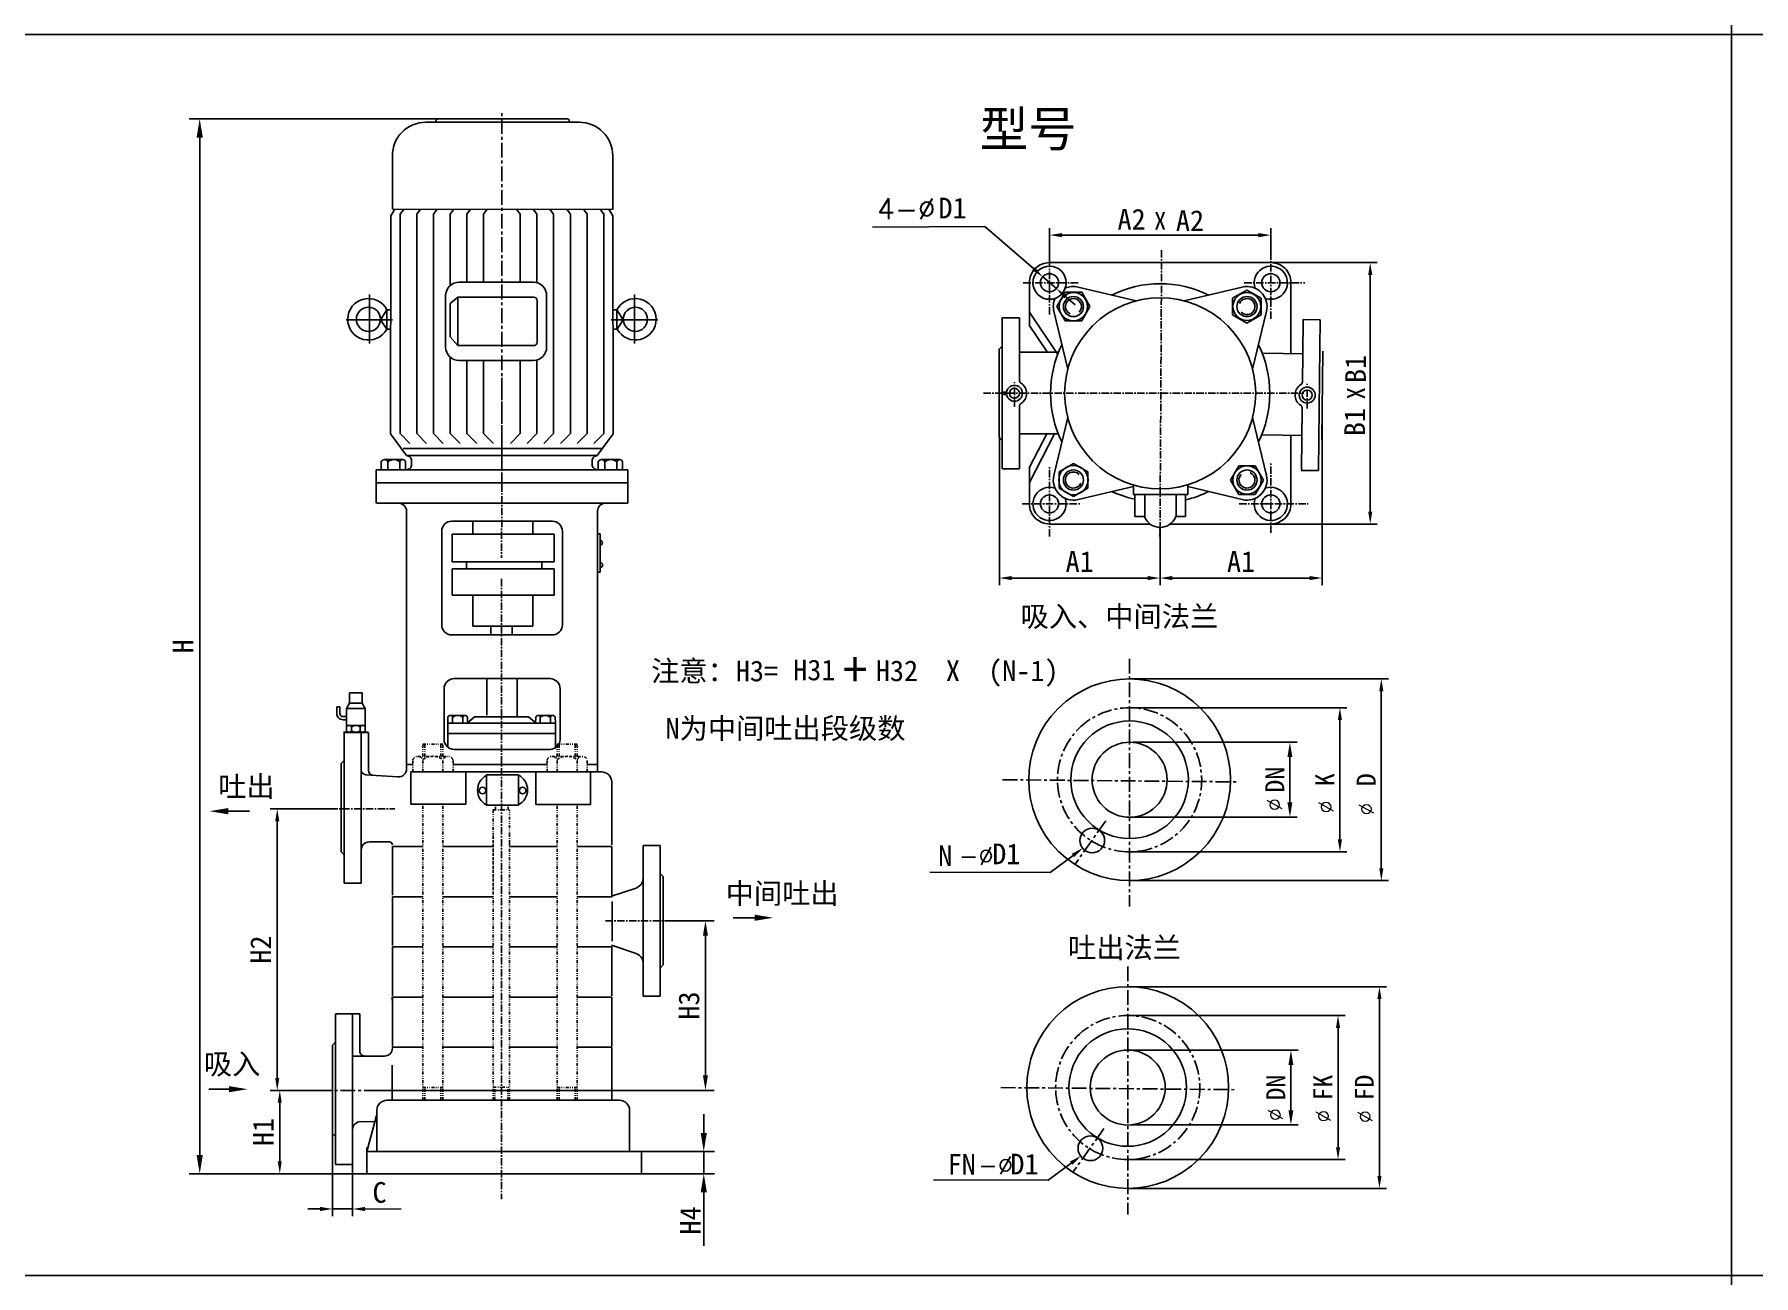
# Model space of a CAD drawing. Extents: x 1620 to 2878, y -792 to 791.
# Drawn here: x 2225.3 to 2516, y -582 to -372 of the extents above; entities that cross this region are included whole.
import ezdxf
from ezdxf.enums import TextEntityAlignment as Align

# ---------------------------------------------------------------- set-up
doc = ezdxf.new("R2010")
doc.units = 0
doc.header["$MEASUREMENT"] = 0
for name, pattern in [('CENTER', [2, 1.25, -0.25, 0.25, -0.25]), ('CENTERX2', [4, 2.5, -0.5, 0.5, -0.5]), ('DIVIDE', [1.25, 0.5, -0.25, 0, -0.25, 0, -0.25])]:
    doc.linetypes.add(name, pattern=pattern)
doc.layers.get('0').update_dxf_attribs({"linetype": 'CONTINUOUS'})
doc.layers.get('DEFPOINTS').update_dxf_attribs({"linetype": 'CONTINUOUS'})
for name, color, linetype in [('1', 7, 'CONTINUOUS'), ('1-CONT', 7, 'CONTINUOUS'), ('2-LCONT', 5, 'CONTINUOUS'), ('3-DIVIDE', 7, 'DIVIDE'), ('4', 4, 'CENTERX2'), ('4-CENTER', 4, 'CENTER'), ('8', 20, 'CONTINUOUS'), ('BZ', 7, 'CONTINUOUS')]:
    doc.layers.add(name, color=color, linetype=linetype)
doc.styles.add('HZTXT', font='txt.shx', dxfattribs={"bigfont": 'hztxt.shx'})
doc.styles.get("Standard").update_dxf_attribs({"font": 'SimSun.ttf', "width": 0.6})
doc.dimstyles.get("Standard").update_dxf_attribs({"dimtxt": 0.18, "dimasz": 0.18, "dimexe": 0.18, "dimexo": 0.0625, "dimgap": 0.09, "dimtad": 0, "dimtih": 1, "dimtoh": 1, "dimdec": 4, "dimzin": 0, "dimdsep": 46, "dimtxsty": 'Standard', "dimcen": 0.09, "dimadec": 0, "dimazin": 0, "dimtfac": 1, "dimtdec": 4, "dimtofl": 0, "dimtmove": 0, "dimatfit": 3, "dimfxl": 0, "dimtolj": 1, "dimtzin": 0, "dimarcsym": 0})

# ---------------------------------------------------------------- blocks, each defined once
blk = doc.blocks.new('*D4')
at = {"layer": '8', "color": 0, "lineweight": -2}
for p, q in [((2411.13, -491.74), (2438.87, -491.74)), ((2437.62, -501.92), (2437.62, -494.24)), ((2411.13, -504.42), (2438.87, -504.42))]:
    blk.add_line(p, q, dxfattribs=at)
at = {"layer": '8', "color": 0}
for points in [[(2437.2, -494.24), (2438.03, -494.24), (2437.62, -491.74)], [(2437.2, -501.92), (2438.03, -501.92), (2437.62, -504.42)]]:
    blk.add_solid(points, dxfattribs=at)
at = {"layer": 'DEFPOINTS', "color": 0}
for p in [(2410.51, -491.74), (2437.62, -491.74), (2410.51, -504.42)]:
    blk.add_point(p, dxfattribs=at)
blk = doc.blocks.new('*D5')
at = {"layer": '8', "color": 0, "lineweight": -2}
for p, q in [((2410.82, -543.82), (2439.04, -543.82)), ((2437.79, -553.99), (2437.79, -546.32)), ((2410.82, -556.49), (2439.04, -556.49))]:
    blk.add_line(p, q, dxfattribs=at)
at = {"layer": '8', "color": 0}
for points in [[(2437.37, -546.32), (2438.2, -546.32), (2437.79, -543.82)], [(2437.37, -553.99), (2438.2, -553.99), (2437.79, -556.49)]]:
    blk.add_solid(points, dxfattribs=at)
at = {"layer": 'DEFPOINTS', "color": 0}
for p in [(2410.19, -543.82), (2437.79, -543.82), (2410.19, -556.49)]:
    blk.add_point(p, dxfattribs=at)

msp = doc.modelspace()

# ---------------------------------------------------------------- linework, layer by layer
for p, q in [((2512.31876, -371.97458), (2215.31876, -371.97458)), ((2512.31876, -581.97458), (2512.31876, -371.97458)), ((2809.31876, -371.97458), (2512.31876, -371.97458)), ((2512.31876, -371.97458), (2512.31876, -581.97458)), ((2215.31876, -581.97458), (2512.31876, -581.97458)), ((2512.31876, -581.97458), (2215.31876, -581.97458)), ((2512.31876, -791.97458), (2512.31876, -581.97458)), ((2512.31876, -581.97458), (2809.31876, -581.97458))]:
    msp.add_line(p, q)
at = {"color": 1, "linetype": 'ByBlock'}
for p, q in [((2304.35955, -386.28208), (2251.4525, -386.28208)), ((2253.2525, -561.58209), (2253.2525, -389.43208)), ((2367.05303, -404.60804), (2386.02321, -404.45785)), ((2386.02321, -404.45785), (2394.23227, -411.60673)), ((2396.97042, -410.58926), (2396.97042, -404.73707)), ((2399.07042, -405.93707), (2432.29242, -405.93707)), ((2434.39242, -409.50651), (2434.39242, -404.73707)), ((2434.39242, -410.58926), (2452.40032, -410.58926)), ((2451.20032, -412.68926), (2451.20032, -452.71526)), ((2398.12491, -414.99665), (2395.81593, -412.98587)), ((2399.70857, -416.37578), (2401.29223, -417.75492)), ((2443.06168, -437.24959), (2443.06168, -465.15641)), ((2388.48554, -439.98102), (2388.48554, -465.15641)), ((2415.65051, -455.38081), (2415.65051, -465.15641)), ((2415.65051, -455.38081), (2415.65051, -465.15641)), ((2434.39242, -454.81526), (2452.40032, -454.81526)), ((2413.55051, -463.95641), (2390.58554, -463.95641)), ((2417.75051, -463.95641), (2440.96168, -463.95641)), ((2410.50998, -481.01592), (2454.2783, -481.01592)), ((2453.0783, -483.11592), (2453.0783, -513.04495)), ((2410.50998, -485.89149), (2447.27248, -485.89149)), ((2446.07248, -487.99149), (2446.07248, -508.16937)), ((2275.35453, -502.99517), (2265.16636, -502.99517)), ((2266.36636, -505.09517), (2266.36636, -548.52591)), ((2397.0736, -513.77423), (2400.93955, -510.8821)), ((2410.50998, -510.26937), (2447.27248, -510.26937)), ((2376.70186, -513.71758), (2397.0736, -513.77423)), ((2410.50998, -515.14495), (2454.2783, -515.14495)), ((2333.11572, -521.93488), (2340.23619, -521.93488)), ((2338.77819, -524.48638), (2338.77819, -548.07441)), ((2410.19246, -533.09034), (2453.96078, -533.09034)), ((2452.76078, -535.19034), (2452.76078, -565.11936)), ((2410.19246, -537.96591), (2446.95496, -537.96591)), ((2445.75496, -540.06591), (2445.75496, -560.24379)), ((2274.25851, -550.62591), (2265.16636, -550.62591)), ((2274.25851, -550.62591), (2265.59161, -550.62591)), ((2283.54452, -550.62591), (2340.23619, -550.62591)), ((2266.79161, -562.63209), (2266.79161, -552.72591)), ((2338.49526, -557.83528), (2338.49526, -554.68528)), ((2275.71426, -557.92809), (2275.71426, -571.89977)), ((2327.95152, -560.98528), (2340.29526, -560.98528)), ((2338.49526, -560.98528), (2338.49526, -564.73209)), ((2279.11626, -563.20119), (2279.11626, -571.89977)), ((2396.75607, -565.84864), (2400.62203, -562.95652)), ((2410.19246, -562.34379), (2446.95496, -562.34379)), ((2281.48784, -564.73209), (2251.4525, -564.73209)), ((2281.48784, -564.73209), (2265.59161, -564.73209)), ((2327.95152, -564.73209), (2340.29526, -564.73209)), ((2377.36518, -565.74638), (2396.75607, -565.84864)), ((2338.49526, -567.88209), (2338.49526, -576.91209)), ((2410.19246, -567.21936), (2453.96078, -567.21936)), ((2273.61426, -570.69977), (2271.51426, -570.69977)), ((2275.71426, -570.69977), (2279.11626, -570.69977)), ((2281.21626, -570.69977), (2287.2983, -570.7338))]:
    msp.add_line(p, q, dxfattribs=at)
for points in [[(2252.7275, -389.43208), (2253.7775, -389.43208), (2253.2525, -386.28208)], [(2399.07042, -405.58707), (2399.07042, -406.28707), (2396.97042, -405.93707)], [(2432.29242, -405.58707), (2432.29242, -406.28707), (2434.39242, -405.93707)], [(2394.46213, -411.34279), (2394.00241, -411.87068), (2395.81593, -412.98587)], [(2450.85032, -412.68926), (2451.55032, -412.68926), (2451.20032, -410.58926)], [(2399.93843, -416.11184), (2399.47871, -416.63973), (2398.12491, -414.99665)], [(2450.85032, -452.71526), (2451.55032, -452.71526), (2451.20032, -454.81526)], [(2390.58554, -463.60641), (2390.58554, -464.30641), (2388.48554, -463.95641)], [(2413.55051, -463.60641), (2413.55051, -464.30641), (2415.65051, -463.95641)], [(2417.75051, -463.60641), (2417.75051, -464.30641), (2415.65051, -463.95641)], [(2440.96168, -463.60641), (2440.96168, -464.30641), (2443.06168, -463.95641)], [(2452.7283, -483.11592), (2453.4283, -483.11592), (2453.0783, -481.01592)], [(2445.72248, -487.99149), (2446.42248, -487.99149), (2446.07248, -485.89149)], [(2266.01636, -505.09517), (2266.71636, -505.09517), (2266.36636, -502.99517)], [(2445.72248, -508.16937), (2446.42248, -508.16937), (2446.07248, -510.26937)], [(2400.72989, -510.60184), (2401.14921, -511.16236), (2402.62108, -509.62414)], [(2452.7283, -513.04495), (2453.4283, -513.04495), (2453.0783, -515.14495)], [(2338.35294, -524.48638), (2339.20344, -524.48638), (2338.77819, -521.93488)], [(2452.41078, -535.19034), (2453.11078, -535.19034), (2452.76078, -533.09034)], [(2445.40496, -540.06591), (2446.10496, -540.06591), (2445.75496, -537.96591)], [(2266.01636, -548.52591), (2266.71636, -548.52591), (2266.36636, -550.62591)], [(2338.35294, -548.07441), (2339.20344, -548.07441), (2338.77819, -550.62591)], [(2266.44161, -552.72591), (2267.14161, -552.72591), (2266.79161, -550.62591)], [(2337.97026, -557.83528), (2339.02026, -557.83528), (2338.49526, -560.98528)], [(2445.40496, -560.24379), (2446.10496, -560.24379), (2445.75496, -562.34379)], [(2252.7275, -561.58209), (2253.7775, -561.58209), (2253.2525, -564.73209)], [(2266.44161, -562.63209), (2267.14161, -562.63209), (2266.79161, -564.73209)], [(2400.41237, -562.67626), (2400.83169, -563.23677), (2402.30356, -561.69856)], [(2337.97026, -567.88209), (2339.02026, -567.88209), (2338.49526, -564.73209)], [(2452.41078, -565.11936), (2453.11078, -565.11936), (2452.76078, -567.21936)], [(2273.61426, -570.34977), (2273.61426, -571.04977), (2275.71426, -570.69977)], [(2281.21626, -570.34977), (2281.21626, -571.04977), (2279.11626, -570.69977)]]:
    msp.add_solid(points, dxfattribs=at)
at = {"layer": '1'}
for p, q in [((2293.17544, -386.62084), (2293.17544, -386.62084)), ((2315.42097, -386.28208), (2293.5142, -386.28208)), ((2315.75973, -386.62084), (2315.75973, -386.62084)), ((2291.48161, -386.84669), (2292.94959, -386.84669)), ((2317.45355, -386.84669), (2291.84384, -386.84669)), ((2317.45355, -386.84669), (2315.98557, -386.84669)), ((2285.83554, -392.49276), (2285.83554, -401.50747)), ((2323.09963, -392.49276), (2323.1181, -401.58069)), ((2285.59873, -402.7009), (2285.52387, -439.54216)), ((2285.59873, -402.7009), (2286.27228, -401.5661)), ((2323.1181, -401.58069), (2285.83554, -401.5661)), ((2287.75167, -401.5661), (2287.12857, -402.41145)), ((2287.12857, -402.41145), (2287.12857, -439.1502)), ((2290.57471, -401.5661), (2289.95161, -402.41145)), ((2289.95161, -402.41145), (2289.95161, -439.49889)), ((2293.39775, -401.5661), (2292.77464, -402.41145)), ((2292.77464, -402.41145), (2292.77464, -439.49889)), ((2296.22079, -401.5661), (2295.59768, -402.41145)), ((2295.59768, -402.41145), (2295.59768, -414.49828)), ((2299.04382, -401.5661), (2298.42072, -402.41145)), ((2298.42072, -402.41145), (2298.42072, -413.92133)), ((2301.86686, -401.5661), (2301.24375, -402.41145)), ((2301.24375, -402.41145), (2301.24375, -413.92133)), ((2306.84246, -401.5661), (2307.46557, -402.41145)), ((2307.46557, -402.41145), (2307.46557, -413.92133)), ((2309.6655, -401.5661), (2310.28861, -402.41145)), ((2310.28861, -402.41145), (2310.28861, -414.0097)), ((2312.48854, -401.5661), (2313.11164, -402.41145)), ((2313.11164, -402.41145), (2313.11164, -439.49889)), ((2315.31158, -401.5661), (2315.93468, -402.41145)), ((2315.93468, -402.41145), (2315.93468, -439.49889)), ((2318.13461, -401.5661), (2318.75772, -402.41145)), ((2318.75772, -402.41145), (2318.75772, -439.49889)), ((2320.95765, -401.5661), (2321.58075, -402.41145)), ((2321.58075, -402.41145), (2321.58075, -439.49889)), ((2323.12037, -402.7009), (2322.44683, -401.5661)), ((2323.12037, -402.7009), (2323.19524, -439.54216)), ((2309.66303, -413.92133), (2297.10537, -413.92133)), ((2284.91004, -418.57737), (2283.83366, -420.26678)), ((2284.91004, -418.57737), (2284.91004, -421.83014)), ((2285.58549, -418.57737), (2284.91004, -418.57737)), ((2294.84694, -416.17976), (2294.84694, -424.88496)), ((2296.89588, -416.42896), (2295.59768, -417.49848)), ((2295.59768, -417.49848), (2295.59768, -423.12959)), ((2296.89588, -416.42896), (2296.89588, -424.63576)), ((2309.75465, -416.42896), (2296.89588, -416.42896)), ((2310.31926, -416.99357), (2310.31926, -424.07115)), ((2311.92146, -416.17976), (2311.92146, -424.88496)), ((2323.13361, -418.57737), (2323.80907, -418.57737)), ((2323.80907, -418.57737), (2324.88544, -420.26678)), ((2323.80907, -418.57737), (2323.80907, -421.83014)), ((2283.83366, -420.26678), (2284.87158, -421.84957)), ((2324.88544, -420.26678), (2323.84753, -421.84957)), ((2285.58549, -421.84957), (2284.87158, -421.84957)), ((2296.89588, -424.63576), (2295.59768, -423.12959)), ((2323.13361, -421.84957), (2323.84753, -421.84957)), ((2295.59768, -426.56644), (2295.59768, -439.49889)), ((2309.75465, -424.63576), (2296.89588, -424.63576)), ((2309.66303, -427.14339), (2297.10537, -427.14339)), ((2298.42072, -427.14339), (2298.42072, -439.49889)), ((2301.24375, -427.14339), (2301.24375, -439.49889)), ((2307.46557, -427.14339), (2307.46557, -439.49889)), ((2310.28861, -427.05502), (2310.28861, -439.49889)), ((2287.12857, -438.4518), (2287.12857, -439.49889)), ((2285.52387, -439.54216), (2288.23637, -443.24472)), ((2287.12857, -439.49889), (2288.80604, -441.17862)), ((2289.95161, -439.49889), (2291.62908, -441.17862)), ((2292.77464, -439.49889), (2294.45212, -441.17862)), ((2295.59768, -439.49889), (2297.27515, -441.17862)), ((2298.42072, -439.49889), (2300.09819, -441.17862)), ((2301.24375, -439.49889), (2302.92123, -441.17862)), ((2307.46557, -439.49889), (2305.7881, -441.17862)), ((2310.28861, -439.49889), (2308.61113, -441.17862)), ((2313.11164, -439.49889), (2311.43417, -441.17862)), ((2315.93468, -439.49889), (2314.25721, -441.17862)), ((2318.75772, -439.49889), (2317.08024, -441.17862)), ((2321.58075, -439.49889), (2319.90328, -441.17862)), ((2323.19524, -439.54216), (2320.48273, -443.24472)), ((2321.3799, -442.02008), (2287.64059, -442.02008)), ((2320.48273, -443.24472), (2288.23637, -443.24472)), ((2411.12484, -449.84471), (2420.37151, -449.84471)), ((2411.18919, -449.84471), (2411.18919, -448.2248)), ((2411.38224, -453.55941), (2411.38224, -449.84471)), ((2413.09676, -453.55941), (2413.09676, -449.84471)), ((2418.36376, -449.84471), (2418.36376, -453.52324)), ((2419.98542, -453.55941), (2419.98542, -449.84471)), ((2420.37151, -449.84471), (2420.37151, -448.16617)), ((2299.45891, -454.33719), (2299.45891, -456.50496)), ((2309.59141, -456.50496), (2309.59141, -454.33719)), ((2413.09676, -453.55941), (2411.38224, -453.55941)), ((2419.98542, -453.55941), (2418.32293, -453.55941)), ((2295.96882, -456.50496), (2295.96882, -461.22826)), ((2313.19408, -461.22826), (2313.19408, -456.50496)), ((2313.19408, -456.55854), (2313.19408, -461.22826)), ((2298.35714, -461.22826), (2298.35714, -462.41896)), ((2311.09376, -461.22826), (2311.09376, -462.41896)), ((2295.96882, -462.41896), (2295.96882, -466.84156)), ((2313.19408, -462.41896), (2313.19408, -466.79236)), ((2313.19408, -466.84156), (2313.19408, -462.41896)), ((2299.45891, -466.84156), (2299.45891, -472.07796)), ((2309.59141, -472.07796), (2309.59141, -466.84156)), ((2295.87939, -473.57063), (2312.88939, -473.57063)), ((2299.45891, -472.07796), (2309.59141, -472.07796)), ((2302.49866, -472.07796), (2302.49866, -473.57063)), ((2306.11093, -472.07796), (2306.10856, -473.57063)), ((2288.87705, -496.7532), (2321.22429, -496.7532)), ((2288.9676, -502.20048), (2288.9676, -496.84507)), ((2298.23889, -502.20048), (2298.23889, -496.84507)), ((2310.08918, -502.26742), (2310.08918, -496.71119)), ((2319.36047, -502.26742), (2319.36047, -496.71119)), ((2301.72289, -497.22132), (2307.15939, -497.22132)), ((2301.72887, -502.37719), (2301.72887, -497.25749)), ((2307.15939, -497.22132), (2307.15939, -502.37719)), ((2288.9676, -502.20048), (2298.23889, -502.20048)), ((2307.15939, -502.37719), (2301.72887, -502.37719)), ((2319.36047, -502.26742), (2310.08918, -502.26742)), ((2328.24968, -509.17738), (2328.24968, -534.69238)), ((2323.007, -518.66357), (2323.007, -525.39053)), ((2276.22456, -537.68619), (2280.32985, -537.68619)), ((2285.82547, -546.35596), (2285.82547, -552.3023)), ((2284.91856, -552.3023), (2324.24321, -552.3023)), ((2281.48784, -560.98528), (2283.23814, -554.51533)), ((2325.94421, -554.0033), (2325.94421, -561.10004)), ((2281.48784, -560.27467), (2281.48784, -564.73209))]:
    msp.add_line(p, q, dxfattribs=at)
at = {"layer": '1', "extrusion": (0, 0, -1)}
for centre, major_axis, start_param, end_param in [((2292.94959, -386.62084), (-0.1597, 0.1597), 2.35619449, 3.926990817), ((2293.5142, -386.62084), (-0.23954, 0.23954), 5.497787144, 7.068583471), ((2315.42097, -386.62084), (-0.23954, 0.23954), 0.785398163, 2.35619449), ((2315.98557, -386.62084), (0.1597, 0.1597), 2.35619449, 3.926990817), ((2291.48161, -392.49276), (-3.99238, 3.99238), 5.497787144, 7.068583471), ((2317.45355, -392.49276), (-3.99238, 3.99238), 0.785398163, 2.35619449), ((2297.10537, -416.17976), (-1.59695, 1.59695), 5.497787144, 7.068583471), ((2309.66303, -416.17976), (-1.59695, 1.59695), 0.785398163, 2.35619449), ((2281.7907, -420.17703), (-2.47883, 2.47883), 2.85355283, 8.165526849), ((2326.9284, -420.17703), (-2.47883, 2.47883), 5.971640092, 11.283614111), ((2297.10537, -424.88496), (-1.59695, 1.59695), 3.926990817, 5.497787144), ((2309.66303, -424.88496), (-1.59695, 1.59695), 2.35619449, 3.926990817), ((2415.67578, -452.54666), (-2.00413, 2.00413), 2.721594463, 5.132387171), ((2295.87939, -471.86963), (-1.20279, 1.20279), 3.926990817, 5.497787144), ((2312.88939, -471.86963), (-1.20279, 1.20279), 2.35619449, 3.926990817), ((2321.22429, -498.4542), (-1.20279, 1.20279), 0.785398163, 2.35619449), ((2303.09154, -499.83667), (2.01555, 2.01555), 2.854636821, 4.999344812), ((2305.8855, -499.79926), (1.98757, 1.98757), 5.968144909, 8.169022032), ((2284.91856, -554.0033), (-1.20279, 1.20279), 5.497787144, 7.068583471), ((2324.24321, -554.0033), (-1.20279, 1.20279), 0.785398163, 2.35619449)]:
    msp.add_ellipse(centre, major_axis=major_axis, ratio=1, start_param=start_param, end_param=end_param, dxfattribs=at)
for centre, major_axis in [((2281.7907, -420.17703), (1.44598, 1.44598)), ((2326.9284, -420.17703), (1.44598, 1.44598)), ((2410.50998, -498.08043), (-12.06643, 12.06643)), ((2410.50998, -498.08043), (7.02978, 7.02978)), ((2301.07581, -499.89721), (-0.39459, 0.39459)), ((2307.86382, -499.89721), (-0.39459, 0.39459)), ((2404.1952, -508.36148), (-1.47559, 1.47559)), ((2410.19246, -550.15485), (-12.06643, 12.06643)), ((2410.19246, -550.15485), (7.02978, 7.02978)), ((2403.87768, -560.4359), (-1.47559, 1.47559))]:
    msp.add_ellipse(centre, major_axis=major_axis, ratio=1, dxfattribs=at)
at = {"layer": '1'}
for centre, start_param, end_param in [((2309.75465, -416.99357), 5.497787144, 7.068583471), ((2309.75465, -424.07115), 3.926990817, 5.497787144)]:
    msp.add_ellipse(centre, major_axis=(0.39924, 0.39924), ratio=1, start_param=start_param, end_param=end_param, dxfattribs=at)
for centre in [(2410.50998, -498.08043), (2410.19246, -550.15485)]:
    msp.add_ellipse(centre, major_axis=(-4.48182, 4.48182), ratio=1, dxfattribs=at)
at = {"layer": '1-CONT'}
for p, q in [((2434.39242, -410.58926), (2396.97042, -410.58926)), ((2393.56842, -413.99126), (2393.56842, -421.20911)), ((2399.60715, -415.60293), (2398.20689, -418.02824)), ((2402.40765, -415.60293), (2399.60715, -415.60293)), ((2411.60865, -417.06442), (2401.7983, -414.71945)), ((2403.8079, -418.02824), (2402.40765, -415.60293)), ((2419.75419, -417.06442), (2429.56454, -414.71945)), ((2430.35544, -415.22773), (2427.93013, -416.62798)), ((2432.78075, -416.62798), (2430.35544, -415.22773)), ((2437.79442, -425.9892), (2437.79442, -413.99126)), ((2398.20689, -418.02824), (2399.60715, -420.45355)), ((2402.40765, -420.45355), (2403.8079, -418.02824)), ((2427.93013, -416.62798), (2427.93013, -419.42849)), ((2432.78075, -419.42849), (2432.78075, -416.62798)), ((2388.97572, -419.94476), (2391.86742, -419.94476)), ((2388.97572, -424.70756), (2388.97572, -419.94476)), ((2391.86742, -425.72816), (2391.86742, -419.94476)), ((2393.54028, -421.16686), (2396.55455, -425.69324)), ((2393.56842, -418.94592), (2398.34739, -426.12226)), ((2400.04358, -428.62949), (2397.69861, -418.81914)), ((2399.60715, -420.45355), (2402.40765, -420.45355)), ((2427.93013, -419.42849), (2430.35544, -420.82874)), ((2430.35544, -420.82874), (2432.78075, -419.42849)), ((2431.31926, -428.62949), (2433.66423, -418.81914)), ((2439.78425, -426.01284), (2439.85296, -420.22985)), ((2442.74446, -420.26421), (2439.85296, -420.22985)), ((2442.68787, -425.02667), (2442.74446, -420.26421)), ((2388.46542, -425.21786), (2388.97572, -424.70756)), ((2388.46542, -440.18666), (2388.46542, -425.21786)), ((2388.97572, -445.45976), (2388.97572, -424.70756)), ((2391.86742, -430.52329), (2391.86742, -425.72816)), ((2391.86742, -425.72816), (2398.50216, -425.72816)), ((2439.78425, -426.01284), (2433.14997, -425.93401)), ((2439.72727, -430.80763), (2439.78425, -426.01284)), ((2442.44129, -445.77741), (2442.68787, -425.02667)), ((2443.01421, -440.51074), (2443.19207, -425.543)), ((2389.204, -432.50614), (2389.69503, -432.50614)), ((2389.204, -432.89837), (2389.69503, -432.89837)), ((2391.86742, -445.28966), (2391.86742, -434.88123)), ((2439.55182, -445.57296), (2439.67549, -435.16526)), ((2400.04358, -436.77503), (2397.69861, -446.58538)), ((2431.31926, -436.77503), (2433.66423, -446.58538)), ((2388.46542, -440.18666), (2388.97572, -440.69696)), ((2391.86742, -439.52926), (2398.44318, -439.52926)), ((2391.86742, -445.45976), (2391.86742, -439.52926)), ((2393.54028, -445.30757), (2396.55455, -439.46099)), ((2393.56842, -447.81087), (2397.8733, -439.46099)), ((2439.62026, -439.81297), (2433.04497, -439.73484)), ((2437.79442, -451.41326), (2437.79442, -439.79128)), ((2283.94997, -445.61162), (2283.94997, -444.26531)), ((2284.51374, -443.92448), (2287.63614, -443.92448)), ((2288.0698, -445.61162), (2288.0698, -444.30874)), ((2289.08703, -444.77339), (2289.08703, -444.09522)), ((2319.63223, -444.09522), (2319.63223, -444.77339)), ((2320.64157, -445.61162), (2320.64157, -444.26531)), ((2321.20534, -443.92448), (2324.32774, -443.92448)), ((2324.7614, -445.61162), (2324.7614, -444.30874)), ((2401.0074, -444.57577), (2398.58209, -445.97603)), ((2403.43271, -445.97603), (2401.0074, -444.57577)), ((2283.12189, -445.62389), (2325.64689, -445.62389)), ((2283.12189, -447.87339), (2283.12189, -445.62389)), ((2288.80704, -445.61162), (2288.76367, -445.61162)), ((2325.64689, -451.27539), (2325.64689, -445.62389)), ((2388.97572, -445.45976), (2391.86742, -445.45976)), ((2393.56842, -445.253), (2393.56842, -451.41326)), ((2398.58209, -445.97603), (2398.58209, -448.77653)), ((2403.43271, -448.77653), (2403.43271, -445.97603)), ((2428.95519, -444.95097), (2427.55494, -447.37628)), ((2427.55494, -447.37628), (2428.95519, -449.80159)), ((2431.75569, -444.95097), (2428.95519, -444.95097)), ((2433.15595, -447.37628), (2431.75569, -444.95097)), ((2431.75569, -449.80159), (2433.15595, -447.37628)), ((2442.44129, -445.77741), (2439.5498, -445.74305)), ((2283.12189, -447.87339), (2298.43089, -447.87339)), ((2283.12189, -451.27539), (2283.12189, -447.87339)), ((2298.43089, -447.87339), (2310.33789, -447.87339)), ((2310.33789, -447.87339), (2325.64689, -447.87339)), ((2398.58209, -448.77653), (2401.0074, -450.17679)), ((2401.0074, -450.17679), (2403.43271, -448.77653)), ((2411.18919, -448.44036), (2401.7983, -450.68507)), ((2420.37151, -448.48766), (2429.56454, -450.68507)), ((2428.95519, -449.80159), (2431.75569, -449.80159)), ((2283.17387, -451.27539), (2325.64689, -451.27539)), ((2288.22489, -496.24058), (2288.22489, -452.63619)), ((2292.13719, -451.27539), (2298.43089, -451.27539)), ((2320.54389, -496.7532), (2320.54389, -452.63619)), ((2321.90469, -451.27539), (2325.64689, -451.27539)), ((2294.17839, -471.86963), (2294.17839, -456.03819)), ((2295.87939, -454.33719), (2310.33789, -454.33719)), ((2310.33789, -454.33719), (2312.88939, -454.33719)), ((2314.59039, -471.86963), (2314.59039, -456.03819)), ((2396.97042, -454.81526), (2413.9768, -454.81526)), ((2417.37475, -454.81526), (2434.39242, -454.81526)), ((2294.17839, -463.69269), (2294.17839, -459.27009)), ((2295.96882, -456.50496), (2302.00299, -456.50496)), ((2314.59039, -463.69269), (2314.59039, -459.27009)), ((2320.54389, -456.47977), (2320.96153, -456.47977)), ((2320.96153, -462.95234), (2320.96153, -456.47977)), ((2295.96882, -461.22826), (2302.00299, -461.22826)), ((2306.76579, -461.22826), (2313.19408, -461.22826)), ((2295.96882, -462.41896), (2313.19408, -462.41896)), ((2320.54389, -462.95234), (2320.96153, -462.95234)), ((2295.96882, -466.84156), (2313.19408, -466.84156)), ((2301.83289, -487.16649), (2301.83289, -480.97786)), ((2306.93589, -487.45795), (2306.93589, -480.97786)), ((2278.06877, -486.04028), (2278.55969, -485.13434)), ((2278.55969, -485.13434), (2278.55969, -483.37053)), ((2278.55969, -483.37053), (2280.74948, -483.37053)), ((2278.55969, -485.13434), (2280.74948, -485.13434)), ((2280.74948, -485.13434), (2280.74948, -483.37053)), ((2281.22048, -486.04028), (2280.74948, -485.13434)), ((2276.42679, -486.86046), (2276.42679, -485.77152)), ((2276.42679, -485.77152), (2276.96437, -485.77152)), ((2276.96437, -486.86046), (2276.96437, -485.77152)), ((2277.50195, -487.39804), (2278.06929, -487.39804)), ((2277.50195, -487.93562), (2278.06929, -487.93562)), ((2278.06877, -489.80026), (2278.06877, -486.04028)), ((2278.06877, -486.04028), (2281.22048, -486.04028)), ((2281.22048, -489.80026), (2281.22048, -486.04028)), ((2296.02898, -488.49111), (2296.02959, -487.40848)), ((2299.7379, -487.4554), (2298.4598, -488.49246)), ((2304.31657, -487.45796), (2299.7379, -487.4554)), ((2304.29261, -487.45795), (2308.87128, -487.45795)), ((2308.87128, -487.45795), (2310.1488, -488.49572)), ((2312.57961, -488.49572), (2312.57961, -487.4131)), ((2277.58066, -490.05787), (2281.71695, -490.05787)), ((2277.67869, -494.82099), (2277.67869, -490.05819)), ((2277.67869, -494.82099), (2277.67869, -490.05819)), ((2277.67869, -490.05819), (2281.78398, -490.05819)), ((2278.43374, -488.87431), (2280.85552, -488.87431)), ((2278.92465, -489.80026), (2278.92465, -489.12807)), ((2280.38452, -489.80026), (2280.38452, -489.12807)), ((2280.57039, -515.57319), (2280.57039, -490.05787)), ((2281.78398, -490.05819), (2281.78398, -496.50065)), ((2295.20664, -492.56474), (2295.20891, -488.49065)), ((2304.31721, -490.2283), (2295.20794, -490.22321)), ((2304.31681, -488.49573), (2295.20891, -488.49065)), ((2295.36909, -490.22829), (2296.71287, -490.22829)), ((2296.71287, -490.22829), (2298.4139, -490.22829)), ((2304.29042, -490.22829), (2313.39969, -490.22829)), ((2304.29179, -488.49572), (2313.39969, -488.49572)), ((2313.39969, -492.69265), (2313.39969, -488.49572)), ((2296.28457, -492.94989), (2312.50027, -492.94989)), ((2299.28139, -492.94989), (2300.98239, -492.94989)), ((2277.16839, -495.33129), (2277.67869, -494.82099)), ((2277.16839, -510.30009), (2277.16839, -495.33129)), ((2277.16839, -510.30009), (2277.16839, -495.33129)), ((2277.67869, -515.57319), (2277.67869, -494.82099)), ((2288.22489, -495.50139), (2289.29044, -495.50139)), ((2286.78344, -497.59899), (2281.29922, -497.27544)), ((2322.92529, -509.10939), (2322.92529, -498.4542)), ((2281.93119, -508.59909), (2285.33319, -508.59909)), ((2277.16839, -510.30009), (2277.67869, -510.81039)), ((2277.67869, -515.57319), (2277.67869, -510.81039)), ((2280.57039, -515.57319), (2280.57039, -509.95989)), ((2285.84349, -517.61439), (2285.84349, -509.35656)), ((2285.84349, -509.35656), (2290.99144, -509.35656)), ((2294.39344, -509.35656), (2302.90789, -509.35656)), ((2305.62949, -509.35656), (2313.70194, -509.35656)), ((2317.10394, -509.35656), (2322.92529, -509.35656)), ((2321.81964, -509.35656), (2322.92529, -509.35656)), ((2321.81964, -509.35656), (2322.92529, -509.35656)), ((2322.92529, -509.35656), (2322.92529, -517.61439)), ((2322.92529, -517.61439), (2322.92529, -509.35656)), ((2331.14138, -509.17738), (2328.24968, -509.17738)), ((2331.14138, -534.69238), (2331.14138, -509.17738)), ((2331.14138, -513.94018), (2331.14138, -509.17738)), ((2331.65168, -514.45048), (2331.14138, -513.94018)), ((2331.65168, -529.41928), (2331.65168, -514.45048)), ((2331.65168, -529.41928), (2331.65168, -514.45048)), ((2277.67869, -515.57319), (2280.57039, -515.57319)), ((2326.87338, -516.4586), (2322.91222, -517.78825)), ((2285.84349, -526.11939), (2285.84349, -517.86156)), ((2285.84349, -517.86156), (2290.99144, -517.86156)), ((2294.39344, -517.86156), (2302.90789, -517.86156)), ((2305.62949, -517.86156), (2313.70194, -517.86156)), ((2317.10394, -517.86156), (2322.92529, -517.86156)), ((2321.81964, -517.86156), (2322.92529, -517.86156)), ((2321.81964, -517.86156), (2322.92529, -517.86156)), ((2321.81964, -517.86156), (2322.92529, -517.86156)), ((2322.92529, -517.86156), (2322.92529, -517.93052)), ((2326.87338, -527.41116), (2322.91222, -526.0815)), ((2285.84349, -534.62439), (2285.84349, -526.36656)), ((2285.84349, -526.36656), (2290.99144, -526.36656)), ((2294.39344, -526.36656), (2302.90789, -526.36656)), ((2305.62949, -526.36656), (2313.70194, -526.36656)), ((2317.10394, -526.36656), (2322.92529, -526.36656)), ((2322.92529, -534.62439), (2322.92529, -526.36656)), ((2331.65168, -529.41928), (2331.14138, -529.92958)), ((2285.84349, -534.96459), (2285.84349, -534.82975)), ((2285.84349, -543.12939), (2285.84349, -534.87156)), ((2285.84349, -534.87156), (2290.99144, -534.87156)), ((2294.39344, -534.87156), (2302.90789, -534.87156)), ((2305.62949, -534.87156), (2313.70194, -534.87156)), ((2317.10394, -534.87156), (2322.92529, -534.87156)), ((2322.92529, -543.12939), (2322.92529, -534.87156)), ((2331.14138, -534.69238), (2328.24968, -534.69238)), ((2276.22456, -563.20119), (2276.22456, -537.68619)), ((2279.11626, -563.03109), (2279.11626, -537.68619)), ((2280.32985, -537.68619), (2280.32985, -543.97989)), ((2275.71426, -542.95929), (2276.22456, -542.44899)), ((2275.71426, -557.92809), (2275.71426, -542.95929)), ((2285.84349, -543.33475), (2290.99144, -543.33475)), ((2285.84349, -543.46959), (2285.84349, -543.33475)), ((2294.39344, -543.33475), (2302.90789, -543.33475)), ((2305.62949, -543.33475), (2313.70194, -543.33475)), ((2317.10394, -543.33475), (2322.92529, -543.33475)), ((2322.92529, -552.3023), (2322.92529, -543.33475)), ((2279.11626, -544.83039), (2284.48269, -544.83039)), ((2283.21756, -554.0033), (2283.21756, -560.98528)), ((2275.71426, -557.92809), (2276.22456, -558.43839)), ((2279.11626, -563.20119), (2279.11626, -557.27069)), ((2280.08751, -555.96685), (2282.86898, -555.87992)), ((2281.48784, -560.98528), (2327.95152, -560.98528)), ((2327.95152, -561.00413), (2327.95152, -564.73209)), ((2276.22456, -563.20119), (2279.11626, -563.20119)), ((2281.48784, -564.73209), (2327.95152, -564.73209))]:
    msp.add_line(p, q, dxfattribs=at)
at = {"layer": '1-CONT', "ltscale": 0.3}
for p, q in [((2285.07804, -445.62389), (2285.07804, -444.30874)), ((2287.11924, -445.62389), (2287.11924, -444.30874)), ((2321.76964, -445.62389), (2321.76964, -444.30874)), ((2323.81084, -445.62389), (2323.81084, -444.30874)), ((2311.69463, -447.87339), (2319.69339, -447.87339)), ((2302.00299, -456.50496), (2313.19408, -456.50496)), ((2302.00299, -461.22826), (2313.19408, -461.22826)), ((2296.28457, -480.97786), (2307.78639, -480.97786)), ((2307.78639, -480.97786), (2312.50027, -480.97786)), ((2294.58357, -482.67886), (2294.58357, -491.24889)), ((2314.20127, -482.67886), (2314.20127, -491.24889)), ((2295.21019, -488.49065), (2295.21647, -487.46532)), ((2298.17894, -487.21656), (2295.56127, -487.2151)), ((2297.76173, -488.49207), (2297.76798, -487.47148)), ((2298.54418, -488.49251), (2298.53905, -487.46718)), ((2310.06442, -488.49572), (2310.07012, -487.47039)), ((2310.43037, -487.21997), (2313.04804, -487.21997)), ((2310.84687, -488.49572), (2310.84119, -487.47512)), ((2313.39841, -488.49572), (2313.39271, -487.47039)), ((2298.4139, -490.22829), (2304.29042, -490.22829)), ((2288.22489, -495.50139), (2289.29044, -495.50139)), ((2296.09444, -495.50139), (2312.00094, -495.50139)), ((2318.80494, -495.50139), (2320.54389, -495.50139))]:
    msp.add_line(p, q, dxfattribs=at)
at = {"layer": '1-CONT', "extrusion": (0, 0, -1)}
for centre, major_axis, start_param, end_param in [((2396.97042, -413.99126), (-2.40558, 2.40558), 5.497787144, 7.068583471), ((2434.39242, -413.99126), (1.9846, 1.9846), 3.588621347, 8.977749268), ((2434.39242, -413.99126), (-2.40558, 2.40558), 0.785398163, 2.35619449), ((2401.0074, -418.02824), (-2.40558, 2.40558), 0.364666446, 1.020026098), ((2415.68142, -432.70226), (-13.1104, 13.1104), 0.326891735, 1.243904592), ((2430.35544, -418.02824), (-2.40558, 2.40558), 0.550770228, 2.590822425), ((2401.0074, -418.02824), (-2.40558, 2.40558), 5.263159209, 5.918518862), ((2415.68142, -432.70226), (-13.1104, 13.1104), 5.039280715, 5.956293572), ((2415.68142, -432.70226), (-13.1104, 13.1104), 1.897688062, 2.814700919), ((2392.37772, -430.52329), (0.36084, 0.36084), 2.91065865, 3.926990817), ((2392.37772, -430.52329), (0.36084, 0.36084), 2.91065865, 3.926990817), ((2391.02836, -432.70226), (1.45144, 1.45144), 6.052251304, 8.084915638), ((2439.21701, -430.80157), (0.36084, 0.36084), 0.797280405, 1.813612572), ((2439.21701, -430.80157), (0.36084, 0.36084), 0.797280405, 1.813612572), ((2392.37772, -434.88123), (0.36084, 0.36084), 3.926990817, 4.943322984), ((2439.16523, -435.1592), (0.36084, 0.36084), 6.064133545, 7.080465712), ((2286.09864, -445.47199), (1.09425, 1.09425), 4.777617855, 6.217956433), ((2287.59452, -444.40829), (0.34337, 0.34337), 4.133468624, 6.862105664), ((2322.79024, -445.47199), (1.09425, 1.09425), 4.777617855, 6.217956433), ((2324.28612, -444.40829), (0.34337, 0.34337), 4.133468624, 6.862105664), ((2401.0074, -447.37628), (-2.40558, 2.40558), 3.692362882, 5.732415079), ((2430.35544, -447.37628), (-2.40558, 2.40558), 2.121566555, 4.161618752), ((2396.97042, -451.41326), (1.9846, 1.9846), 0.447028693, 5.836156614), ((2416.62068, -428.3646), (-16.17271, 16.17271), 4.158078354, 4.338362986), ((2415.68142, -432.70226), (-13.1104, 13.1104), 3.468484389, 3.692718502), ((2434.39242, -451.41326), (1.9846, 1.9846), 5.159417674, 10.548545594), ((2286.86409, -452.63619), (0.96223, 0.96223), 5.497787144, 7.068583471), ((2321.90469, -452.63619), (-0.96223, 0.96223), 5.497787144, 7.068583471), ((2396.97042, -451.41326), (-2.40558, 2.40558), 3.926990817, 5.497787144), ((2434.39242, -451.41326), (-2.40558, 2.40558), 2.35619449, 3.926990817), ((2295.87939, -456.03819), (-1.20279, 1.20279), 5.497787144, 7.068583471), ((2312.88939, -456.03819), (-1.20279, 1.20279), 0.785398163, 2.35619449), ((2320.96042, -457.97827), (-0.27459, 0.27459), 0.788252171, 3.924136809), ((2320.96042, -461.73751), (0.29747, 0.29747), 5.500421612, 8.63674533), ((2277.50195, -486.86046), (0.38013, 0.38013), 2.35619449, 3.926990817), ((2298.1149, -487.68815), (0.33818, 0.33818), 4.397267978, 6.588302882), ((2310.49415, -487.6916), (0.33818, 0.33818), 4.407829324, 6.598864229), ((2312.96868, -487.6916), (0.33818, 0.33818), 4.396710059, 6.587744963), ((2278.49671, -489.35421), (0.34225, 0.34225), 4.413138822, 6.582435465), ((2279.65458, -490.03898), (-0.82539, 0.82539), 0.109849493, 1.460946834), ((2279.65458, -488.90675), (0.81583, 0.81583), 1.671219531, 3.041169449), ((2280.8025, -489.33989), (0.33134, 0.33134), 4.396043485, 6.599530802), ((2280.8025, -489.59541), (0.32915, 0.32915), 1.241094566, 3.471294414), ((2296.28457, -491.24889), (-1.20279, 1.20279), 3.926990817, 5.497787144), ((2281.41229, -496.39449), (-0.60139, 0.60139), 3.986296191, 5.497787144), ((2282.63448, -496.50065), (-0.60139, 0.60139), 3.986296191, 5.497787144), ((2286.86409, -496.24058), (0.96223, 0.96223), 0.785398163, 2.415499864), ((2285.33319, -509.10939), (0.36084, 0.36084), 5.497787144, 7.068583471), ((2284.48269, -543.46959), (0.96223, 0.96223), 0.785398163, 2.35619449), ((2281.18035, -543.97989), (-0.60139, 0.60139), 3.926990817, 5.497787144), ((2280.47706, -557.27069), (0.96223, 0.96223), 3.926990817, 5.46654731)]:
    msp.add_ellipse(centre, major_axis=major_axis, ratio=1, start_param=start_param, end_param=end_param, dxfattribs=at)
for centre, major_axis in [((2396.97042, -413.99126), (1.9846, 1.9846)), ((2396.97042, -413.99126), (-1.08251, 1.08251)), ((2434.39242, -413.99126), (-1.08251, 1.08251)), ((2415.68142, -432.70226), (11.42649, 11.42649)), ((2401.0074, -418.02824), (1.69047, 1.69047)), ((2430.35544, -418.02824), (1.66911, 1.66911)), ((2401.0074, -418.02824), (-1.20279, 1.20279)), ((2430.35544, -418.02824), (-1.20279, 1.20279)), ((2389.204, -432.70226), (0.13868, 0.13868)), ((2391.02836, -432.70226), (-0.95295, 0.95295)), ((2391.02836, -432.70226), (-0.95295, 0.95295)), ((2391.02836, -432.70226), (-0.95295, 0.95295)), ((2391.02836, -432.70226), (0.60139, 0.60139)), ((2440.54038, -432.99642), (-0.95295, 0.95295)), ((2440.54038, -432.99642), (-0.95295, 0.95295)), ((2440.54038, -432.99642), (-0.95295, 0.95295)), ((2401.0074, -447.37628), (-1.75059, 1.75059)), ((2430.35544, -447.37628), (1.6937, 1.6937)), ((2401.0074, -447.37628), (-1.20279, 1.20279)), ((2430.35544, -447.37628), (-1.20279, 1.20279)), ((2396.97042, -451.41326), (-1.08251, 1.08251)), ((2434.39242, -451.41326), (-1.08251, 1.08251))]:
    msp.add_ellipse(centre, major_axis=major_axis, ratio=1, dxfattribs=at)
at = {"layer": '1-CONT'}
for centre, major_axis, start_param, end_param in [((2440.54038, -432.99642), (-1.45144, 1.45144), 6.040369062, 8.073033396), ((2284.51401, -444.53057), (0.42857, 0.42857), 5.872504389, 8.264662552), ((2288.23653, -444.09522), (0.60139, 0.60139), 5.497787144, 7.068583471), ((2288.23653, -444.77339), (0.60139, 0.60139), 3.926990817, 5.497787144), ((2320.48273, -444.09522), (0.60139, 0.60139), 0.785398163, 2.35619449), ((2320.48273, -444.77339), (0.60139, 0.60139), 2.35619449, 3.926990817), ((2321.20561, -444.53057), (0.42857, 0.42857), 5.872504389, 8.264662552), ((2277.50195, -486.86046), (0.76025, 0.76025), 2.35619449, 3.926990817), ((2295.64037, -487.68677), (0.33818, 0.33818), 5.966948467, 8.157983371), ((2278.49671, -489.5813), (0.33991, 0.33991), 2.829130395, 5.024851239)]:
    msp.add_ellipse(centre, major_axis=major_axis, ratio=1, start_param=start_param, end_param=end_param, dxfattribs=at)
msp.add_ellipse((2440.54038, -432.99642), major_axis=(0.60139, 0.60139), ratio=1, dxfattribs=at)
at = {"layer": '1-CONT', "ltscale": 0.3, "extrusion": (0, 0, -1)}
for centre, major_axis, start_param, end_param in [((2296.28457, -482.67886), (-1.20279, 1.20279), 5.497787144, 7.068583471), ((2312.50027, -482.67886), (-1.20279, 1.20279), 0.785398163, 2.35619449), ((2296.91674, -488.75788), (1.09074, 1.09074), 4.914337482, 6.082352643), ((2311.69171, -488.762), (1.09074, 1.09074), 4.913779564, 6.081794724), ((2312.50027, -491.24889), (-1.20279, 1.20279), 2.35619449, 3.926990817), ((2281.93119, -509.95989), (0.96223, 0.96223), 3.926990817, 5.497787144), ((2326.40309, -514.66874), (1.30858, 1.30858), 0.851333695, 2.099250384), ((2326.40309, -529.20101), (1.30858, 1.30858), 5.75473125, 7.002647938)]:
    msp.add_ellipse(centre, major_axis=major_axis, ratio=1, start_param=start_param, end_param=end_param, dxfattribs=at)
at = {"layer": '2-LCONT', "extrusion": (0, 0, -1)}
for centre, start_param, end_param in [((2401.0074, -418.02824), 4.32968962, 9.424777961), ((2430.35544, -418.02824), 5.900485947, 10.995574288), ((2401.0074, -447.37628), 2.758893293, 7.853981634), ((2430.35544, -447.37628), 1.188096966, 6.283185307)]:
    msp.add_ellipse(centre, major_axis=(-0.96223, 0.96223), ratio=1, start_param=start_param, end_param=end_param, dxfattribs=at)
at = {"layer": '3-DIVIDE'}
for p, q in [((2290.0971, -494.12393), (2295.30735, -494.12393)), ((2290.99144, -494.12393), (2290.99144, -492.04766)), ((2290.99144, -492.04766), (2294.39344, -492.04766)), ((2291.33164, -494.12393), (2291.33164, -492.04766)), ((2294.05324, -494.12393), (2294.05324, -492.04766)), ((2294.39344, -494.12393), (2294.39344, -492.04766)), ((2312.8076, -494.12393), (2318.01785, -494.12393)), ((2313.70194, -494.12393), (2313.70194, -492.04766)), ((2313.70194, -492.04766), (2317.10394, -492.04766)), ((2314.04214, -494.12393), (2314.04214, -492.04766)), ((2316.76374, -494.12393), (2316.76374, -492.04766)), ((2317.10394, -494.12393), (2317.10394, -492.04766)), ((2289.29044, -496.7532), (2289.29044, -494.70126)), ((2290.99144, -496.7532), (2290.99144, -494.70126)), ((2294.39344, -496.7532), (2294.39344, -494.70126)), ((2296.09444, -496.7532), (2296.09444, -494.70126)), ((2312.00094, -496.7532), (2312.00094, -494.70126)), ((2313.70194, -496.7532), (2313.70194, -494.70126)), ((2317.10394, -496.7532), (2317.10394, -494.70126)), ((2318.80494, -496.7532), (2318.80494, -494.70126)), ((2290.99144, -552.3023), (2290.99144, -502.20048)), ((2294.39344, -552.3023), (2294.39344, -502.20048)), ((2303.261, -503.16996), (2303.261, -502.37719)), ((2305.40004, -503.16996), (2305.40004, -502.37719)), ((2313.70194, -552.3023), (2313.70194, -502.26742)), ((2317.10394, -552.3023), (2317.10394, -502.26742)), ((2302.90789, -516.72434), (2302.90789, -503.16996)), ((2302.90789, -503.16996), (2305.62949, -503.16996)), ((2305.62949, -509.17738), (2305.62949, -503.16996)), ((2302.90789, -552.3023), (2302.90789, -507.14192)), ((2305.62949, -552.3023), (2305.62949, -507.14192)), ((2285.82547, -534.85556), (2285.82547, -535.48166)), ((2294.39344, -550.13116), (2290.99144, -550.13116)), ((2291.33164, -552.3023), (2291.33164, -550.13116)), ((2294.05324, -552.3023), (2294.05324, -550.13116)), ((2302.90789, -550.11038), (2305.62949, -550.11038)), ((2303.16304, -552.35812), (2303.16304, -550.11038)), ((2305.37434, -552.35812), (2305.37434, -550.11038)), ((2317.10394, -550.13116), (2313.70194, -550.13116)), ((2314.04214, -552.3023), (2314.04214, -550.13116)), ((2316.76374, -552.3023), (2316.76374, -550.13116))]:
    msp.add_line(p, q, dxfattribs=at)
at = {"layer": '3-DIVIDE', "extrusion": (0, 0, -1)}
for centre, major_axis, start_param, end_param in [((2290.14094, -495.03739), (-0.64666, 0.64666), 5.874160722, 8.263006219), ((2292.69244, -496.88414), (-1.95683, 1.95683), 0.123441021, 1.447355306), ((2312.85144, -495.03739), (-0.64666, 0.64666), 5.874160722, 8.263006219), ((2315.40294, -496.88414), (-1.95683, 1.95683), 0.123441021, 1.447355306), ((2317.95444, -495.03557), (-0.64619, 0.64619), 5.87231025, 8.264856691)]:
    msp.add_ellipse(centre, major_axis=major_axis, ratio=1, start_param=start_param, end_param=end_param, dxfattribs=at)
at = {"layer": '3-DIVIDE'}
msp.add_ellipse((2295.24394, -495.03557), major_axis=(-0.64619, 0.64619), ratio=1, start_param=4.301513923, end_param=6.694060365, dxfattribs=at)
at = {"layer": '4'}
for p, q in [((2304.35955, -448.81153), (2304.35955, -385.19535)), ((2410.50998, -477.60302), (2410.50998, -519.53296)), ((2389.03383, -498.08043), (2428.51373, -498.44069)), ((2406.48604, -505.03217), (2401.27885, -512.36704)), ((2410.19246, -529.67744), (2410.19246, -571.60738)), ((2283.54452, -550.62591), (2274.25851, -550.62591)), ((2388.71631, -550.15485), (2428.1962, -550.51511)), ((2406.16852, -557.10659), (2400.96133, -564.44146))]:
    msp.add_line(p, q, dxfattribs=at)
at = {"layer": '4', "ltscale": 50}
for p, q in [((2281.96325, -415.98644), (2281.96325, -424.30139)), ((2326.75585, -415.98644), (2326.75585, -424.30139)), ((2278.00795, -420.26678), (2285.8787, -420.26678)), ((2330.71115, -420.26678), (2322.84041, -420.26678))]:
    msp.add_line(p, q, dxfattribs=at)
at = {"layer": '4'}
for centre in [(2410.50998, -498.08043), (2410.19246, -550.15485)]:
    msp.add_ellipse(centre, major_axis=(-8.61888, 8.61888), ratio=1, dxfattribs=at)
at = {"layer": '4-CENTER'}
for p, q in [((2396.97042, -419.36379), (2396.97042, -409.88626)), ((2415.92907, -408.4932), (2415.64135, -456.92269)), ((2434.39242, -420.09546), (2434.39242, -409.50651)), ((2392.53786, -413.99126), (2402.02572, -413.99126)), ((2429.91073, -413.99126), (2440.16381, -413.99126)), ((2304.33804, -430.09381), (2304.31392, -460.55664)), ((2385.78496, -432.70226), (2439.96011, -432.70226)), ((2391.02836, -434.99181), (2391.02836, -430.8011)), ((2440.51317, -435.2858), (2440.56297, -431.0954)), ((2434.39242, -456.31299), (2434.39242, -444.36242)), ((2396.97042, -456.92271), (2396.97042, -445.09409)), ((2392.34819, -451.41326), (2402.14749, -451.41326)), ((2429.05835, -451.41326), (2440.72855, -451.41326)), ((2304.3111, -464.10934), (2304.28183, -569.03283)), ((2275.35453, -502.99517), (2286.26663, -502.99517)), ((2333.11572, -521.93488), (2321.74007, -521.93488))]:
    msp.add_line(p, q, dxfattribs=at)
at = {"layer": '8', "color": 1}
for p, q in [((2258.0661, -503.3985), (2261.70165, -503.3985)), ((2347.08801, -521.42949), (2343.45245, -521.42949)), ((2258.18554, -550.43086), (2254.78353, -550.43086))]:
    msp.add_line(p, q, dxfattribs=at)
for points in [[(2258.0661, -503.9235), (2254.9161, -503.3985), (2258.0661, -502.8735)], [(2347.08801, -520.90449), (2350.23801, -521.42949), (2347.08801, -521.95449)], [(2258.18554, -549.90586), (2261.33554, -550.43086), (2258.18554, -550.95586)]]:
    msp.add_solid(points, dxfattribs=at)
at = {"layer": 'BZ'}
for p, q in [((2512.31876, -371.97458), (2512.31876, -161.97458)), ((2215.31876, -371.97458), (2512.31876, -371.97458))]:
    msp.add_line(p, q, dxfattribs=at)
at = {"layer": 'DEFPOINTS', "color": 0, "linetype": 'ByBlock'}
for p in [(2253.2525, -386.28208), (2304.35955, -386.28208), (2434.39242, -405.93707), (2434.39242, -409.50651), (2396.97042, -410.58926), (2434.39242, -410.58926), (2395.81593, -412.98587), (2398.12491, -414.99665), (2443.06168, -437.24959), (2388.48554, -439.98102), (2415.65051, -455.38081), (2415.65051, -455.38081), (2434.39242, -454.81526), (2451.20032, -454.81526), (2388.48554, -463.95641), (2443.06168, -463.95641), (2410.50998, -481.01592), (2410.50998, -485.89149), (2410.50998, -488.13882), (2410.50998, -491.74219), (2275.35453, -502.99517), (2410.50998, -504.41868), (2410.50998, -508.02205), (2402.62108, -509.62414), (2410.50998, -510.26937), (2446.07248, -510.26937), (2397.45427, -513.48945), (2410.50998, -515.14495), (2453.0783, -515.14495), (2333.11572, -521.93488), (2410.19246, -533.09034), (2410.19246, -537.96591), (2410.19246, -540.21324), (2410.19246, -543.8166), (2266.36636, -550.62591), (2266.79161, -550.62591), (2274.25851, -550.62591), (2274.25851, -550.62591), (2283.54452, -550.62591), (2338.77819, -550.62591), (2275.71426, -557.92809), (2410.19246, -556.4931), (2327.95152, -560.98528), (2338.49526, -560.98528), (2410.19246, -560.09647), (2279.11626, -563.20119), (2402.30356, -561.69856), (2410.19246, -562.34379), (2445.75496, -562.34379), (2281.48784, -564.73209), (2281.48784, -564.73209), (2327.95152, -564.73209), (2397.13674, -565.56387), (2410.19246, -567.21936), (2452.76078, -567.21936), (2279.11626, -570.69977)]:
    msp.add_point(p, dxfattribs=at)

# ---------------------------------------------------------------- texts
at = {"style": 'HZTXT'}
for s, height, p in [('4-%%c', 3.5, (2367.80512, -403.25539)), ('-%%c', 3, (2381.60505, -512.47104)), ('-%%c', 3, (2384.89124, -564.80325))]:
    msp.add_text(s, height=height, dxfattribs=at).set_placement(p)
msp.add_text('X', height=3).set_placement((2415.68142, -405.93707), align=Align.BOTTOM_CENTER)
for s, height, p in [('X', 3, (2451.20032, -432.70226)), ('H3', 3.5, (2338.77819, -536.28039))]:
    msp.add_text(s, height=height, rotation=90).set_placement(p, align=Align.BOTTOM_CENTER)
for p in [(2436.28942, -503.38057), (2444.99337, -503.77577), (2451.82329, -504.13029), (2436.41855, -555.81901), (2444.55785, -556.07781), (2451.59757, -556.13863)]:
    msp.add_text('%%c', height=2.5, rotation=90, dxfattribs=at).set_placement(p)
for tag, p, height in [('型号', (2385.17476, -390.97478), 6), ('D1', (2378.18385, -403.10509), 3.5), ('H31', (2353.61806, -481.25168), 3.5), ('H32', (2367.59986, -481.3942), 3.5), ('D1', (2387.2766, -512.36904), 3.5), ('D1', (2390.3445, -564.85215), 3.5), ('C', (2282.47306, -569.65057), 3.5)]:
    msp.add_attdef(tag, p, '', height=height)
msp.add_attdef('A2', text='', height=3.5).set_placement((2413.22742, -406.04967), align=Align.BOTTOM_RIGHT)
msp.add_attdef('A2', text='', height=3.5).set_placement((2418.34163, -406.27746), align=Align.BOTTOM_LEFT)
msp.add_attdef('B1', text='', height=3.5, rotation=90).set_placement((2451.51824, -430.96112), align=Align.BOTTOM_LEFT)
msp.add_attdef('B1', text='', height=3.5, rotation=90).set_placement((2451.38352, -435.1923), align=Align.BOTTOM_RIGHT)
for p in [(2402.06802, -463.95641), (2429.35609, -463.95641)]:
    msp.add_attdef('A1', text='', height=3.5).set_placement(p, align=Align.BOTTOM_CENTER)
for tag, height, p in [('H', 3.5, (2253.2525, -475.50708)), ('DN', 3.2, (2437.61797, -498.08043)), ('K', 3.2, (2446.07248, -498.08043)), ('D', 3.2, (2453.0783, -498.08043)), ('H2', 3.5, (2266.36636, -526.81054)), ('DN', 3.2, (2437.78535, -550.15485)), ('FK', 3.2, (2445.75496, -550.15485)), ('FD', 3.2, (2452.76078, -550.15485)), ('H1', 3.5, (2266.79161, -557.679))]:
    msp.add_attdef(tag, text='', height=height, rotation=90).set_placement(p, align=Align.BOTTOM_CENTER)
for tag, p in [('N', (2380.52456, -512.6993)), ('FN', (2384.50196, -564.88928))]:
    msp.add_attdef(tag, text='', height=3.5).set_placement(p, align=Align.RIGHT)
msp.add_attdef('H4', (2337.98076, -575.02128), '', height=3.5, rotation=90)
at = {"layer": '8'}
for s, height, p in [('吸入、中间法兰', 3.5, (2392.07796, -472.18748)), ('注意：H3=', 3.5, (2329.59933, -481.42601)), ('+', 6, (2362.03901, -482.398)), ('X  (N-1)', 3.5, (2379.44157, -481.3942)), ('N为中间吐出段级数', 3.5, (2332.02913, -491.13736)), ('吐出', 3.5, (2256.38888, -500.9689)), ('中间吐出', 3.5, (2342.20103, -519.04946)), ('吐出法兰', 3.5, (2400.1031, -528.238)), ('吸入 ', 3.5, (2253.95849, -547.91796))]:
    msp.add_text(s, height=height, dxfattribs=at).set_placement(p)

# ---------------------------------------------------------------- dimensions: what is measured, and where the dimension line sits
for base, p1, p2, picture, middle in [((2437.61797, -491.74219), (2410.50998, -504.41868), (2410.50998, -491.74219), '*D4', (2437.61797, -498.08043)), ((2437.78535, -543.8166), (2410.19246, -556.4931), (2410.19246, -543.8166), '*D5', (2437.78535, -550.15485))]:
    dim = msp.add_linear_dim(base=base, p1=p1, p2=p2, angle=90, text=' ', dimstyle='Standard', override={"dimtxt": 2.5, "dimasz": 2.5, "dimexe": 1.25, "dimexo": 0.625, "dimgap": 0.625, "dimtad": 1, "dimtih": 0, "dimtoh": 0, "dimzin": 8, "dimlunit": 6, "dimcen": 2.5, "dimtofl": 1}, dxfattribs=at)
    dim.commit()
    dim.dimension.update_dxf_attribs({"geometry": picture, "text_midpoint": middle})

doc.saveas('drawing.dxf')
